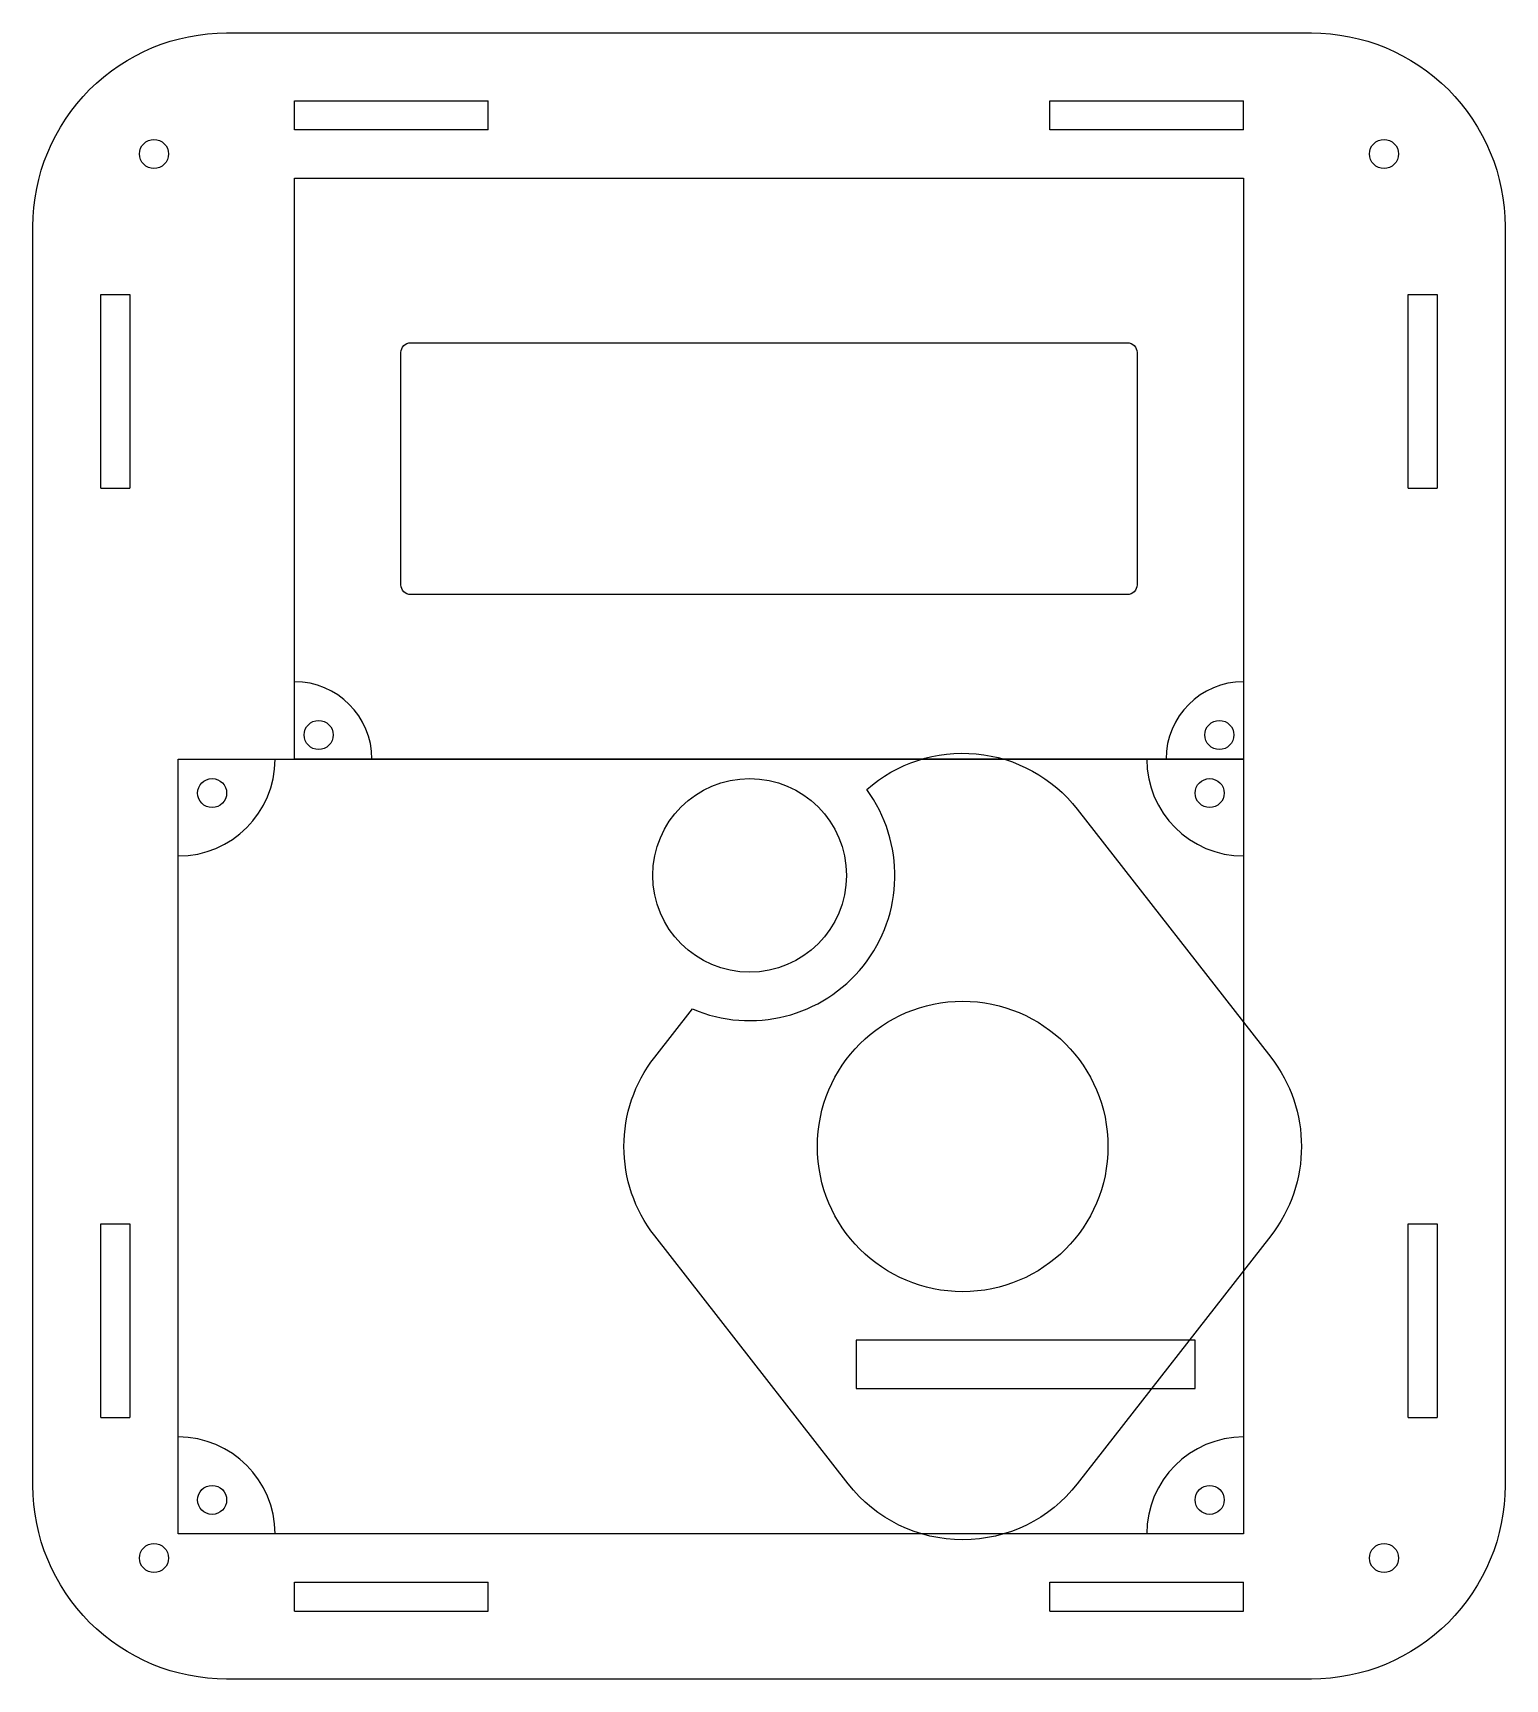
# Model space of a CAD drawing. Header units: millimetres. Extents: x -15 to 137, y -15 to 155.
import ezdxf

# ---------------------------------------------------------------- set-up
doc = ezdxf.new("R2010")
doc.units = ezdxf.units.MM

msp = doc.modelspace()

# ---------------------------------------------------------------- linework, layer by layer
for points in [[(5, 155), (117, 155, -0.414214), (137, 135), (137, 5, -0.414214), (117, -15), (5, -15, -0.414214), (-15, 5), (-15, 135, -0.414214)], [(24, 123), (98, 123, -0.414214), (99, 122), (99, 98, -0.414214), (98, 97), (24, 97, -0.414214), (23, 98), (23, 122, -0.414214)], [(71.09, 76.87, -0.431596), (92.83, 74.84), (112.8, 49.23, -0.343881), (112.8, 30.77), (92.83, 5.16, -0.488227), (69.17, 5.16), (49.2, 30.77, -0.343881), (49.2, 49.23), (53.09, 54.21, 0.763771)]]:
    msp.add_lwpolyline(points, format="xyb", close=True)
for points in [[(12, 145), (12, 148)], [(12, 148), (32, 148)], [(32, 145), (32, 148)], [(90, 145), (90, 148)], [(90, 148), (110, 148)], [(110, 145), (110, 148)], [(32, 145), (12, 145)], [(110, 145), (90, 145)], [(-8, 128), (-5, 128)], [(-8, 108), (-8, 128)], [(-5, 128), (-5, 108)], [(127, 128), (130, 128)], [(127, 108), (127, 128)], [(130, 128), (130, 108)], [(-8, 108), (-5, 108)], [(127, 108), (130, 108)], [(-8, 32), (-5, 32)], [(-8, 12), (-8, 32)], [(-5, 32), (-5, 12)], [(127, 32), (130, 32)], [(127, 12), (127, 32)], [(130, 32), (130, 12)], [(-8, 12), (-5, 12)], [(127, 12), (130, 12)], [(12, -8), (12, -5)], [(12, -5), (32, -5)], [(32, -8), (32, -5)], [(90, -8), (90, -5)], [(90, -5), (110, -5)], [(110, -8), (110, -5)], [(12, -8), (32, -8)], [(90, -8), (110, -8)]]:
    msp.add_lwpolyline(points)
for points in [[(12, 140), (110, 140), (110, 80), (12, 80)], [(110, 0), (0, 0), (0, 80), (110, 80)], [(105, 15), (105, 20), (70, 20), (70, 15)]]:
    msp.add_lwpolyline(points, close=True)
for centre, radius in [((-2.5, 142.5), 1.5), ((124.5, 142.5), 1.5), ((14.5, 82.5), 1.5), ((107.5, 82.5), 1.5), ((3.5, 76.5), 1.5), ((59, 68), 10), ((106.5, 76.5), 1.5), ((81, 40), 15), ((3.5, 3.5), 1.5), ((106.5, 3.5), 1.5), ((-2.5, -2.5), 1.5), ((124.5, -2.5), 1.5)]:
    msp.add_circle(centre, radius)
for centre, radius, start, end in [((12, 80), 8, 0, 90), ((110, 80), 8, 90, 180), ((0, 80), 10, 270, 0), ((110, 80), 10, 180, 270), ((0, 0), 10, 0, 90), ((110, 0), 10, 90, 180)]:
    msp.add_arc(centre, radius, start, end)

doc.saveas('drawing.dxf')
